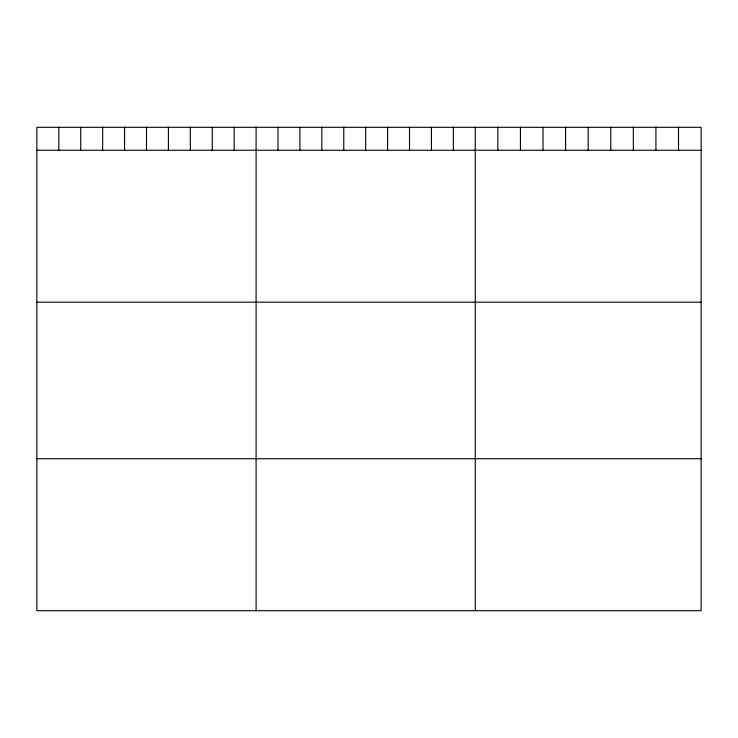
<?xml version="1.0" encoding="UTF-8"?>
<svg xmlns="http://www.w3.org/2000/svg" width="738" height="738" viewBox="0 0 738 738"><rect width="100%" height="100%" fill="white"/><g stroke="black" fill="none" stroke-linecap="round" stroke-linejoin="round"><path stroke-width="1.11" d="M701.1 150.229L701.1 610.695L36.9 610.695L36.9 127.305L701.1 127.305L701.1 150.229L36.9 150.229M36.9 302.183L701.1 302.183M36.9 458.741L701.1 458.741M678.517 127.305L678.517 150.229M655.934 127.305L655.934 150.229M633.352 127.305L633.352 150.229M610.769 127.305L610.769 150.229M588.186 127.305L588.186 150.229M565.603 127.305L565.603 150.229M543.02 127.305L543.02 150.229M520.438 127.305L520.438 150.229M497.855 127.305L497.855 150.229M475.272 127.305L475.272 610.695M453.353 127.305L453.353 150.229M431.435 127.305L431.435 150.229M409.516 127.305L409.516 150.229M387.598 127.305L387.598 150.229M365.679 127.305L365.679 150.229M343.76 127.305L343.76 150.229M321.842 127.305L321.842 150.229M299.923 127.305L299.923 150.229M278.005 127.305L278.005 150.229M256.086 127.305L256.086 610.695M234.167 127.305L234.167 150.229M212.249 127.305L212.249 150.229M190.33 127.305L190.33 150.229M168.412 127.305L168.412 150.229M146.493 127.305L146.493 150.229M124.574 127.305L124.574 150.229M102.656 127.305L102.656 150.229M80.737 127.305L80.737 150.229M58.819 127.305L58.819 150.229"/></g></svg>
